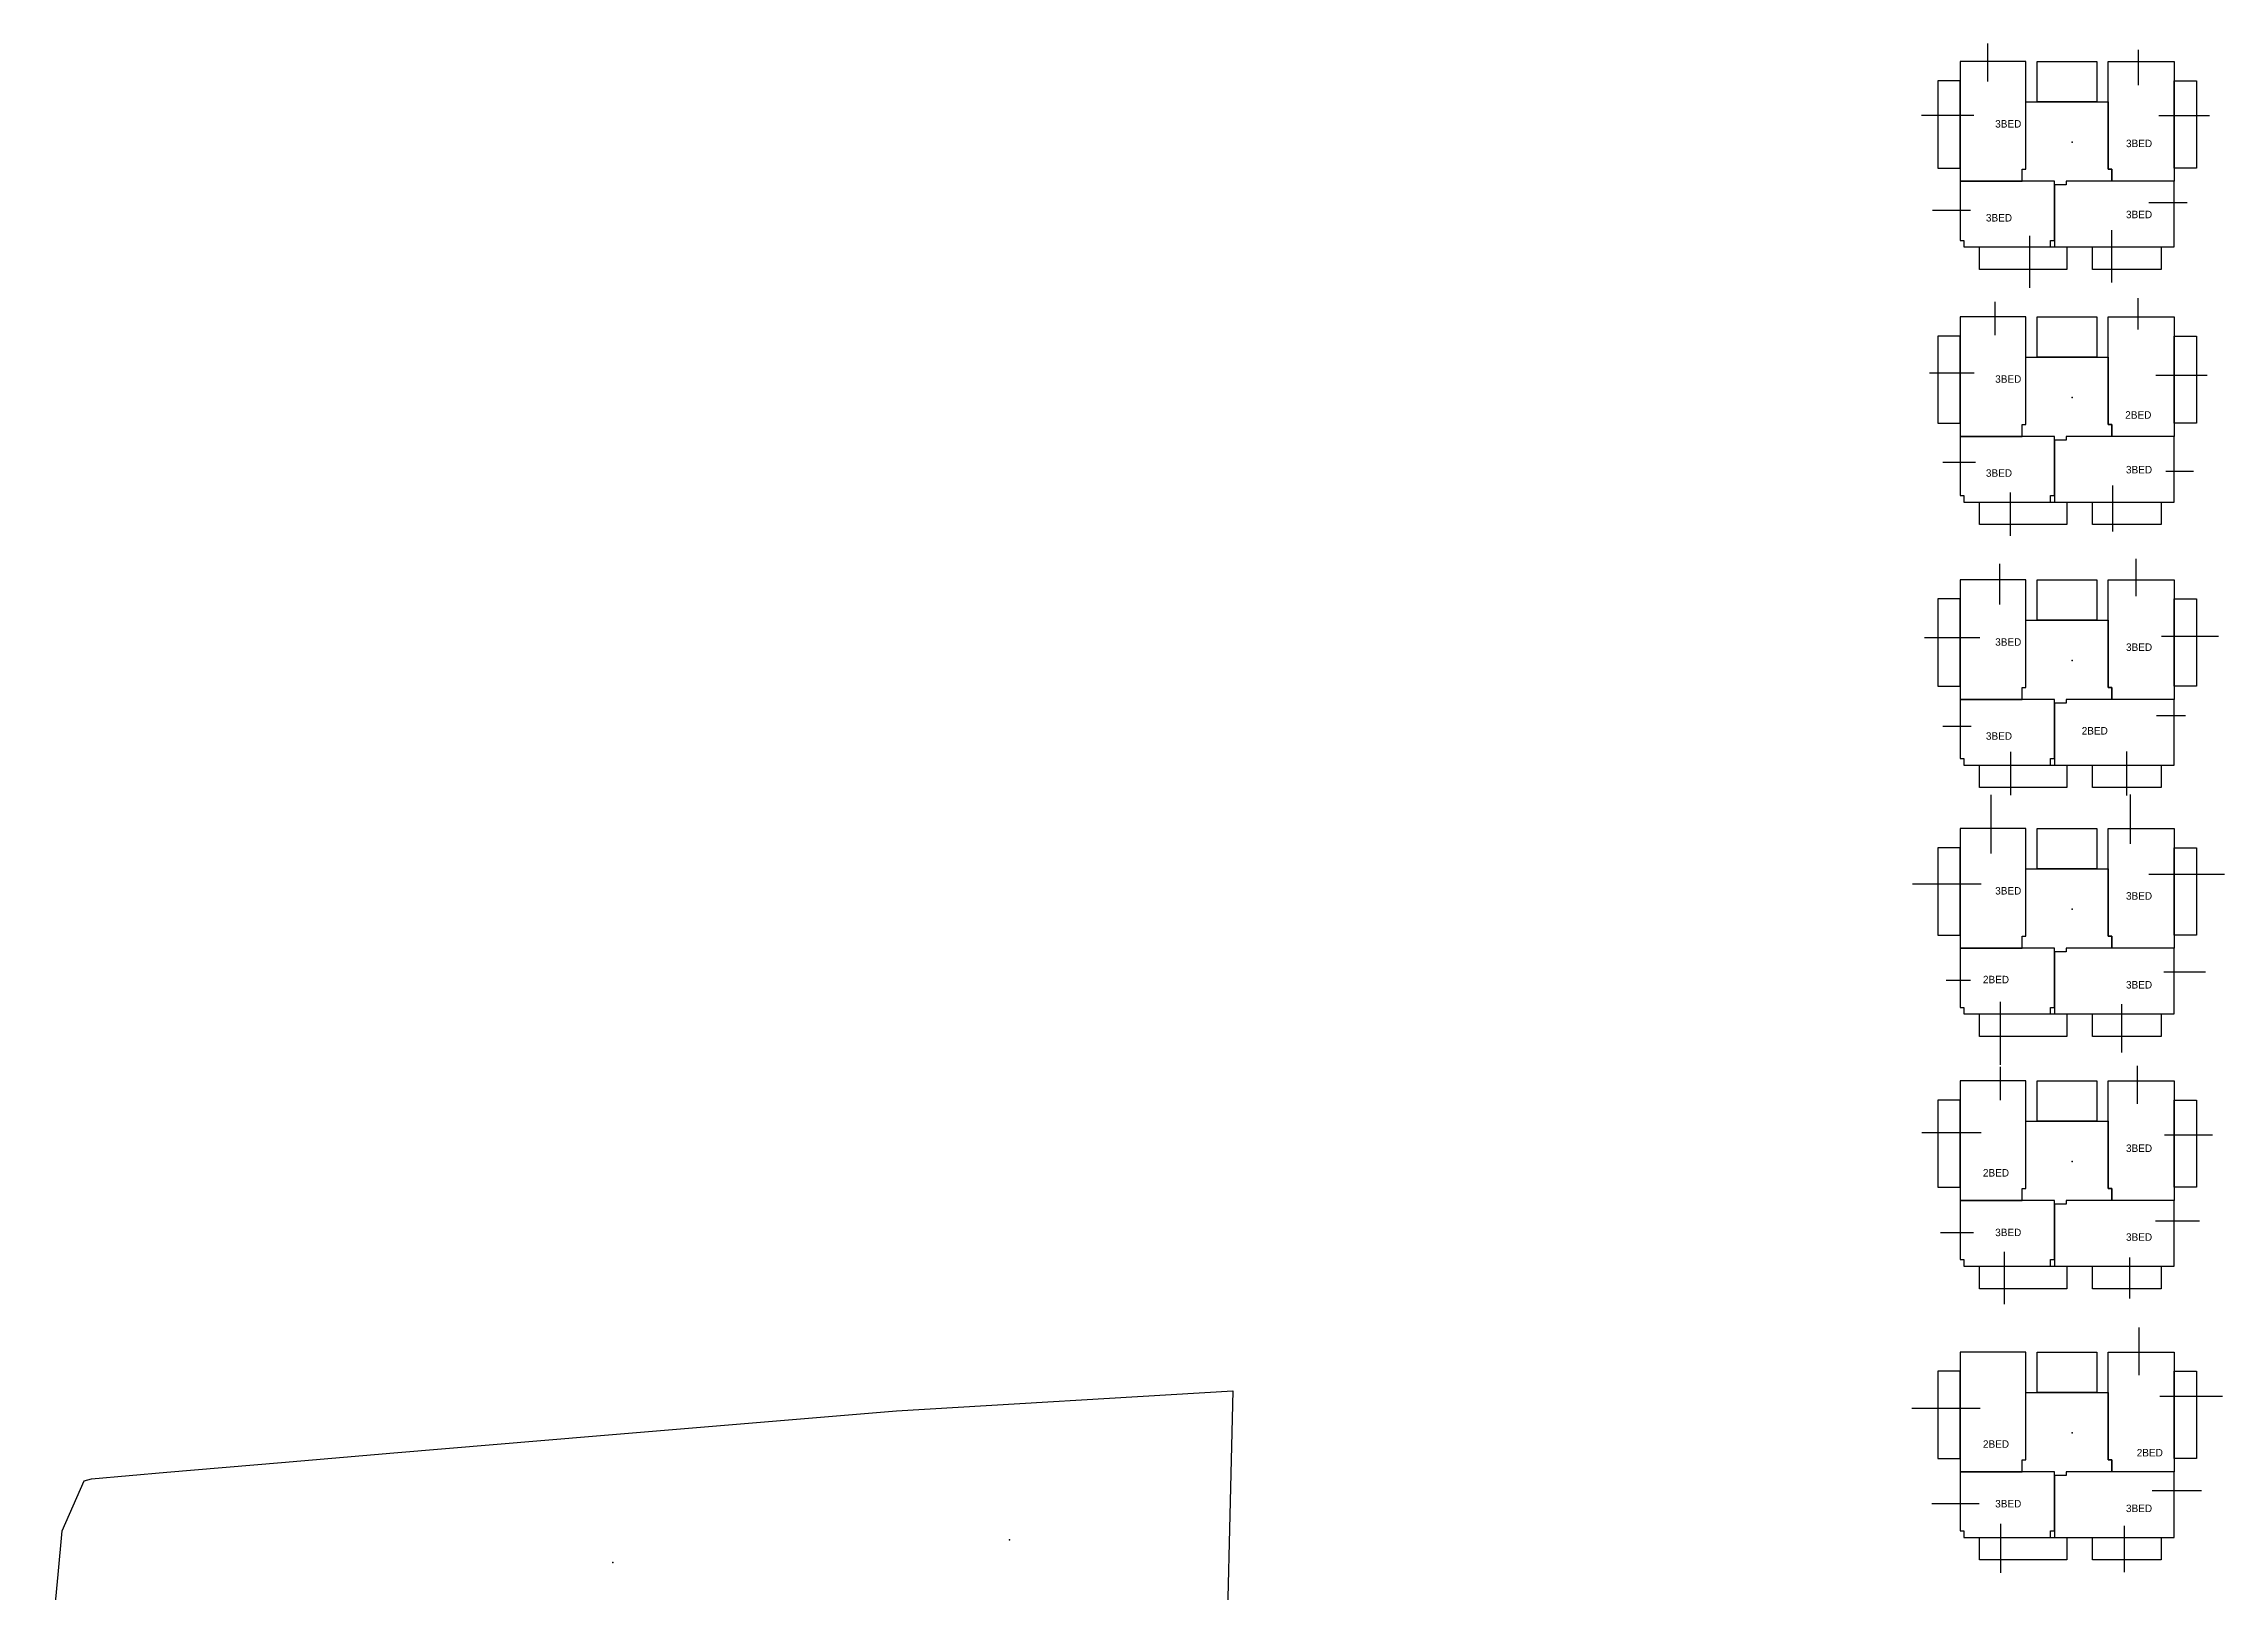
# Model space of a CAD drawing. Extents: x -182 to 224, y -126 to 495.
# Drawn here: x -156.1 to 135.5, y 288 to 495.1 of the extents above; entities that cross this region are included whole.
import ezdxf

# ---------------------------------------------------------------- set-up
doc = ezdxf.new("R2010")
doc.units = 0
doc.header["$LTSCALE"] = 1000
for name, color, linetype in [('BOUNDARY', 7, 'CONTINUOUS'), ('FLOORPLATE$T2$2332', 7, 'CONTINUOUS'), ('FLOORPLATE$T2$2333', 7, 'CONTINUOUS'), ('FLOORPLATE$T2$3233', 7, 'CONTINUOUS'), ('FLOORPLATE$T2$3323', 7, 'CONTINUOUS'), ('FLOORPLATE$T2$3332', 7, 'CONTINUOUS'), ('FLOORPLATE$T2$3333', 7, 'CONTINUOUS'), ('FOOTPRINT$T2', 7, 'CONTINUOUS')]:
    doc.layers.add(name, color=color, linetype=linetype)

msp = doc.modelspace()

# ---------------------------------------------------------------- linework, layer by layer
at = {"layer": 'BOUNDARY'}
msp.add_lwpolyline([(-156.13, 269.38), (-154.34, 288.5), (-154.18, 290.4), (-153.64, 296.24), (-150.72, 302.91), (-149.72, 303.17), (-139.64, 304.05), (-124.34, 305.35), (-109.3, 306.66), (-82.22, 308.93), (-42.1, 312.25), (2.87, 314.95), (1.78, 268.79)], dxfattribs=at)
at = {"layer": 'FLOORPLATE$T2$2332'}
for p, q in [((124.08, 317.02), (124.08, 323.43)), ((102.81, 312.59), (93.68, 312.59)), ((126.81, 314.22), (135.2, 314.22)), ((125.79, 301.61), (132.4, 301.61)), ((102.68, 299.84), (96.34, 299.84)), ((105.54, 297.18), (105.54, 290.63)), ((122.04, 296.91), (122.04, 290.7))]:
    msp.add_line(p, q, dxfattribs=at)
for points in [[(108.92, 305.73), (108.92, 320.13), (100.12, 320.13), (100.12, 304.13), (108.42, 304.13), (108.42, 305.73)], [(118.42, 314.73), (110.42, 314.73), (110.42, 320.13), (118.42, 320.13)], [(120.42, 305.73), (119.92, 305.73), (119.92, 320.13), (128.72, 320.13), (128.72, 304.13), (120.42, 304.13)], [(100.12, 305.88), (100.12, 317.55), (97.12, 317.55), (97.12, 305.88)], [(131.72, 305.88), (128.72, 305.88), (128.72, 317.55), (131.72, 317.55)], [(108.92, 305.73), (108.92, 314.73), (119.92, 314.73), (119.92, 305.73), (120.42, 305.73), (120.42, 304.13), (114.32, 304.13), (114.32, 303.63), (112.72, 303.63), (112.72, 304.13), (108.42, 304.13), (108.42, 305.73)], [(112.72, 304.13), (100.12, 304.13), (100.12, 296.21), (100.62, 296.21), (100.62, 295.33), (112.22, 295.33), (112.22, 296.21), (112.72, 296.21)], [(128.72, 304.13), (114.32, 304.13), (114.32, 303.63), (112.72, 303.63), (112.72, 295.33), (128.72, 295.33)], [(102.71, 295.33), (114.37, 295.33), (114.37, 292.33), (102.71, 292.33)], [(117.84, 292.33), (117.84, 295.33), (127.01, 295.33), (127.01, 292.33)]]:
    msp.add_lwpolyline(points, close=True, dxfattribs=at)
msp.add_point((115.12, 309.33), dxfattribs=at)
at = {"layer": 'FLOORPLATE$T2$2333'}
for p, q in [((105.52, 353.8), (105.52, 358.28)), ((123.85, 353.31), (123.85, 358.39)), ((102.92, 349.44), (95.02, 349.44)), ((127.44, 349.16), (133.85, 349.16)), ((101.93, 336.08), (97.51, 336.08)), ((126.23, 337.68), (132.13, 337.68)), ((106.01, 333.54), (106.01, 326.52)), ((122.75, 332.76), (122.75, 327.3))]:
    msp.add_line(p, q, dxfattribs=at)
for points in [[(108.92, 342), (108.92, 356.4), (100.12, 356.4), (100.12, 340.4), (108.42, 340.4), (108.42, 342)], [(118.42, 351), (110.42, 351), (110.42, 356.4), (118.42, 356.4)], [(120.42, 342), (119.92, 342), (119.92, 356.4), (128.72, 356.4), (128.72, 340.4), (120.42, 340.4)], [(100.12, 342.15), (100.12, 353.82), (97.12, 353.82), (97.12, 342.15)], [(131.72, 342.15), (128.72, 342.15), (128.72, 353.82), (131.72, 353.82)], [(108.92, 342), (108.92, 351), (119.92, 351), (119.92, 342), (120.42, 342), (120.42, 340.4), (114.32, 340.4), (114.32, 339.9), (112.72, 339.9), (112.72, 340.4), (108.42, 340.4), (108.42, 342)], [(112.72, 340.4), (100.12, 340.4), (100.12, 332.48), (100.62, 332.48), (100.62, 331.6), (112.22, 331.6), (112.22, 332.48), (112.72, 332.48)], [(128.72, 340.4), (114.32, 340.4), (114.32, 339.9), (112.72, 339.9), (112.72, 331.6), (128.72, 331.6)], [(102.71, 331.6), (114.37, 331.6), (114.37, 328.6), (102.71, 328.6)], [(117.84, 328.6), (117.84, 331.6), (127.01, 331.6), (127.01, 328.6)]]:
    msp.add_lwpolyline(points, close=True, dxfattribs=at)
msp.add_point((115.12, 345.6), dxfattribs=at)
at = {"layer": 'FLOORPLATE$T2$3233'}
for p, q in [((104.28, 386.8), (104.28, 394.63)), ((122.92, 388.09), (122.92, 394.67)), ((102.94, 382.67), (93.76, 382.67)), ((125.35, 384.01), (135.45, 384.01)), ((127.34, 370.96), (132.92, 370.96)), ((101.51, 369.8), (98.25, 369.8)), ((105.46, 366.93), (105.46, 358.52)), ((121.69, 366.64), (121.69, 360.16))]:
    msp.add_line(p, q, dxfattribs=at)
for points in [[(108.92, 375.73), (108.92, 390.13), (100.12, 390.13), (100.12, 374.13), (108.42, 374.13), (108.42, 375.73)], [(118.42, 384.73), (110.42, 384.73), (110.42, 390.13), (118.42, 390.13)], [(120.42, 375.73), (119.92, 375.73), (119.92, 390.13), (128.72, 390.13), (128.72, 374.13), (120.42, 374.13)], [(100.12, 375.88), (100.12, 387.55), (97.12, 387.55), (97.12, 375.88)], [(131.72, 375.88), (128.72, 375.88), (128.72, 387.55), (131.72, 387.55)], [(108.92, 375.73), (108.92, 384.73), (119.92, 384.73), (119.92, 375.73), (120.42, 375.73), (120.42, 374.13), (114.32, 374.13), (114.32, 373.63), (112.72, 373.63), (112.72, 374.13), (108.42, 374.13), (108.42, 375.73)], [(112.72, 374.13), (100.12, 374.13), (100.12, 366.21), (100.62, 366.21), (100.62, 365.33), (112.22, 365.33), (112.22, 366.21), (112.72, 366.21)], [(128.72, 374.13), (114.32, 374.13), (114.32, 373.63), (112.72, 373.63), (112.72, 365.33), (128.72, 365.33)], [(102.71, 365.33), (114.37, 365.33), (114.37, 362.33), (102.71, 362.33)], [(117.84, 362.33), (117.84, 365.33), (127.01, 365.33), (127.01, 362.33)]]:
    msp.add_lwpolyline(points, close=True, dxfattribs=at)
msp.add_point((115.12, 379.33), dxfattribs=at)
at = {"layer": 'FLOORPLATE$T2$3323'}
for p, q in [((123.64, 421.2), (123.64, 426.17)), ((105.42, 420.09), (105.42, 425.5)), ((102.76, 415.62), (95.36, 415.62)), ((127.06, 415.84), (134.68, 415.84)), ((101.6, 403.75), (97.79, 403.75)), ((126.4, 405.24), (130.27, 405.24)), ((106.85, 400.38), (106.85, 394.58)), ((122.37, 400.43), (122.37, 394.52))]:
    msp.add_line(p, q, dxfattribs=at)
for points in [[(108.92, 408.99), (108.92, 423.39), (100.12, 423.39), (100.12, 407.39), (108.42, 407.39), (108.42, 408.99)], [(118.42, 417.99), (110.42, 417.99), (110.42, 423.39), (118.42, 423.39)], [(120.42, 408.99), (119.92, 408.99), (119.92, 423.39), (128.72, 423.39), (128.72, 407.39), (120.42, 407.39)], [(100.12, 409.14), (100.12, 420.81), (97.12, 420.81), (97.12, 409.14)], [(131.72, 409.14), (128.72, 409.14), (128.72, 420.81), (131.72, 420.81)], [(108.92, 408.99), (108.92, 417.99), (119.92, 417.99), (119.92, 408.99), (120.42, 408.99), (120.42, 407.39), (114.32, 407.39), (114.32, 406.89), (112.72, 406.89), (112.72, 407.39), (108.42, 407.39), (108.42, 408.99)], [(112.72, 407.39), (100.12, 407.39), (100.12, 399.47), (100.62, 399.47), (100.62, 398.59), (112.22, 398.59), (112.22, 399.47), (112.72, 399.47)], [(128.72, 407.39), (114.32, 407.39), (114.32, 406.89), (112.72, 406.89), (112.72, 398.59), (128.72, 398.59)], [(102.71, 398.59), (114.37, 398.59), (114.37, 395.59), (102.71, 395.59)], [(117.84, 395.59), (117.84, 398.59), (127.01, 398.59), (127.01, 395.59)]]:
    msp.add_lwpolyline(points, close=True, dxfattribs=at)
msp.add_point((115.12, 412.59), dxfattribs=at)
at = {"layer": 'FLOORPLATE$T2$3332'}
for p, q in [((123.93, 456.85), (123.93, 461.05)), ((104.82, 456.08), (104.82, 460.55)), ((102.01, 451), (96.04, 451)), ((126.31, 450.72), (133.15, 450.72)), ((102.17, 439.07), (97.81, 439.07)), ((127.63, 437.91), (131.33, 437.91)), ((106.81, 435.04), (106.81, 429.24)), ((120.51, 435.98), (120.51, 429.85))]:
    msp.add_line(p, q, dxfattribs=at)
for points in [[(108.92, 444.15), (108.92, 458.55), (100.12, 458.55), (100.12, 442.55), (108.42, 442.55), (108.42, 444.15)], [(118.42, 453.15), (110.42, 453.15), (110.42, 458.55), (118.42, 458.55)], [(120.42, 444.15), (119.92, 444.15), (119.92, 458.55), (128.72, 458.55), (128.72, 442.55), (120.42, 442.55)], [(100.12, 444.3), (100.12, 455.97), (97.12, 455.97), (97.12, 444.3)], [(131.72, 444.3), (128.72, 444.3), (128.72, 455.97), (131.72, 455.97)], [(108.92, 444.15), (108.92, 453.15), (119.92, 453.15), (119.92, 444.15), (120.42, 444.15), (120.42, 442.55), (114.32, 442.55), (114.32, 442.05), (112.72, 442.05), (112.72, 442.55), (108.42, 442.55), (108.42, 444.15)], [(112.72, 442.55), (100.12, 442.55), (100.12, 434.63), (100.62, 434.63), (100.62, 433.75), (112.22, 433.75), (112.22, 434.63), (112.72, 434.63)], [(128.72, 442.55), (114.32, 442.55), (114.32, 442.05), (112.72, 442.05), (112.72, 433.75), (128.72, 433.75)], [(102.71, 433.75), (114.37, 433.75), (114.37, 430.75), (102.71, 430.75)], [(117.84, 430.75), (117.84, 433.75), (127.01, 433.75), (127.01, 430.75)]]:
    msp.add_lwpolyline(points, close=True, dxfattribs=at)
msp.add_point((115.12, 447.75), dxfattribs=at)
at = {"layer": 'FLOORPLATE$T2$3333'}
for p, q in [((103.83, 489.98), (103.83, 495.06)), ((123.99, 489.49), (123.99, 494.23)), ((101.95, 485.45), (94.94, 485.45)), ((126.69, 485.45), (133.48, 485.45)), ((101.51, 472.75), (96.43, 472.75)), ((125.37, 473.8), (130.5, 473.8)), ((120.34, 470.1), (120.34, 463.14)), ((109.41, 469.38), (109.41, 462.43))]:
    msp.add_line(p, q, dxfattribs=at)
for points in [[(100.12, 478.43), (100.12, 490.09), (97.12, 490.09), (97.12, 478.43)], [(108.92, 478.28), (108.92, 492.68), (100.12, 492.68), (100.12, 476.68), (108.42, 476.68), (108.42, 478.28)], [(118.42, 487.28), (110.42, 487.28), (110.42, 492.68), (118.42, 492.68)], [(120.42, 478.28), (119.92, 478.28), (119.92, 492.68), (128.72, 492.68), (128.72, 476.68), (120.42, 476.68)], [(131.72, 478.43), (128.72, 478.43), (128.72, 490.09), (131.72, 490.09)], [(108.92, 478.28), (108.92, 487.28), (119.92, 487.28), (119.92, 478.28), (120.42, 478.28), (120.42, 476.68), (114.32, 476.68), (114.32, 476.18), (112.72, 476.18), (112.72, 476.68), (108.42, 476.68), (108.42, 478.28)], [(112.72, 476.68), (100.12, 476.68), (100.12, 468.76), (100.62, 468.76), (100.62, 467.88), (112.22, 467.88), (112.22, 468.76), (112.72, 468.76)], [(128.72, 476.68), (114.32, 476.68), (114.32, 476.18), (112.72, 476.18), (112.72, 467.88), (128.72, 467.88)], [(102.71, 467.88), (114.37, 467.88), (114.37, 464.88), (102.71, 464.88)], [(117.84, 464.88), (117.84, 467.88), (127.01, 467.88), (127.01, 464.88)]]:
    msp.add_lwpolyline(points, close=True, dxfattribs=at)
msp.add_point((115.12, 481.88), dxfattribs=at)
at = {"layer": 'FOOTPRINT$T2'}
for p in [(-27, 295), (-80, 292)]:
    msp.add_point(p, dxfattribs=at)

# ---------------------------------------------------------------- texts
at = {"layer": 'FLOORPLATE$T2$2332', "linetype": 'CONTINUOUS'}
for s, p in [('2BED', (103.17, 307.33)), ('2BED', (123.74, 306.17)), ('3BED', (104.81, 299.35)), ('3BED', (122.3, 298.73))]:
    msp.add_text(s, height=1, dxfattribs=at).set_placement(p)
at = {"layer": 'FLOORPLATE$T2$2333', "linetype": 'CONTINUOUS'}
for s, p in [('3BED', (122.3, 346.88)), ('2BED', (103.17, 343.59)), ('3BED', (104.81, 335.62)), ('3BED', (122.3, 335))]:
    msp.add_text(s, height=1, dxfattribs=at).set_placement(p)
at = {"layer": 'FLOORPLATE$T2$3233', "linetype": 'CONTINUOUS'}
for s, p in [('3BED', (104.81, 381.3)), ('3BED', (122.3, 380.61)), ('2BED', (103.17, 369.43)), ('3BED', (122.3, 368.73))]:
    msp.add_text(s, height=1, dxfattribs=at).set_placement(p)
at = {"layer": 'FLOORPLATE$T2$3323', "linetype": 'CONTINUOUS'}
for s, p in [('3BED', (104.81, 414.56)), ('3BED', (122.3, 413.87)), ('3BED', (103.57, 401.99)), ('2BED', (116.38, 402.69))]:
    msp.add_text(s, height=1, dxfattribs=at).set_placement(p)
at = {"layer": 'FLOORPLATE$T2$3332', "linetype": 'CONTINUOUS'}
for s, p in [('3BED', (104.81, 449.72)), ('2BED', (122.2, 444.92)), ('3BED', (103.57, 437.15)), ('3BED', (122.3, 437.6))]:
    msp.add_text(s, height=1, dxfattribs=at).set_placement(p)
at = {"layer": 'FLOORPLATE$T2$3333', "linetype": 'CONTINUOUS'}
for p in [(104.81, 483.84), (122.3, 481.22), (122.3, 471.72), (103.57, 471.28)]:
    msp.add_text('3BED', height=1, dxfattribs=at).set_placement(p)

doc.saveas('drawing.dxf')
